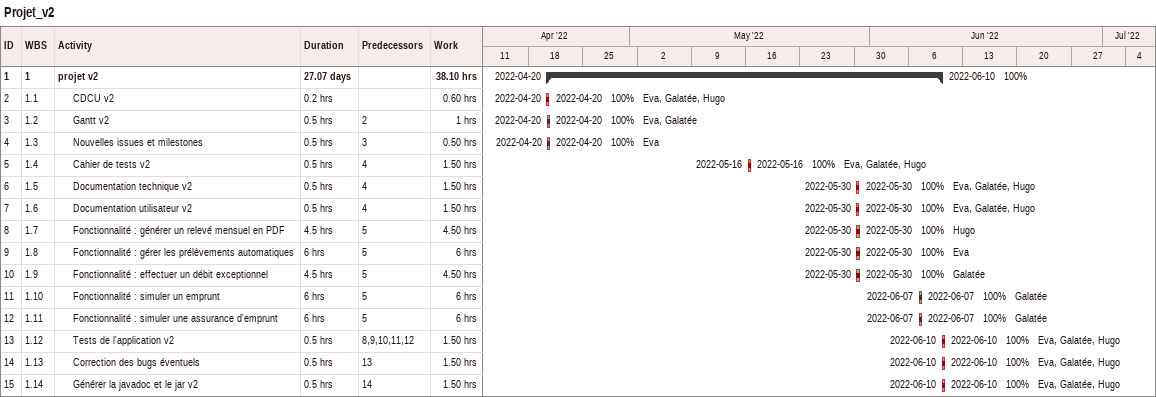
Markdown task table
Projet_v2

| ID | WBS | Task | Duration | Start | Finish | Predecessors | Resources | % complete | Work (h) |
|---|---|---|---|---|---|---|---|---|---|
| 1 | 1 | **projet v2** | 27.07d | 2022-04-20 | 2022-06-10 |  |  | 100 | 38.10 |
| 2 | 1.1 | CDCU v2 | 0.2h | 2022-04-20 | 2022-04-20 |  | Eva, Galatée, Hugo | 100 | 0.60 |
| 3 | 1.2 | Gantt v2 | 0.5h | 2022-04-20 | 2022-04-20 | 2 | Eva, Galatée | 100 | 1 |
| 4 | 1.3 | Nouvelles issues et milestones | 0.5h | 2022-04-20 | 2022-04-20 | 3 | Eva | 100 | 0.50 |
| 5 | 1.4 | Cahier de tests v2 | 0.5h | 2022-05-16 | 2022-05-16 | 4 | Eva, Galatée, Hugo | 100 | 1.50 |
| 6 | 1.5 | Documentation technique v2 | 0.5h | 2022-05-30 | 2022-05-30 | 4 | Eva, Galatée, Hugo | 100 | 1.50 |
| 7 | 1.6 | Documentation utilisateur v2 | 0.5h | 2022-05-30 | 2022-05-30 | 4 | Eva, Galatée, Hugo | 100 | 1.50 |
| 8 | 1.7 | Fonctionnalité : générer un relevé mensuel en PDF | 4.5h | 2022-05-30 | 2022-05-30 | 5 | Hugo | 100 | 4.50 |
| 9 | 1.8 | Fonctionnalité : gérer les prélèvements automatiques | 6h | 2022-05-30 | 2022-05-30 | 5 | Eva | 100 | 6 |
| 10 | 1.9 | Fonctionnalité : effectuer un débit exceptionnel | 4.5h | 2022-05-30 | 2022-05-30 | 5 | Galatée | 100 | 4.50 |
| 11 | 1.10 | Fonctionnalité : simuler un emprunt | 6h | 2022-06-07 | 2022-06-07 | 5 | Galatée | 100 | 6 |
| 12 | 1.11 | Fonctionnalité : simuler une assurance d'emprunt | 6h | 2022-06-07 | 2022-06-07 | 5 | Galatée | 100 | 6 |
| 13 | 1.12 | Tests de l'application v2 | 0.5h | 2022-06-10 | 2022-06-10 | 8, 9, 10, 11, 12 | Eva, Galatée, Hugo | 100 | 1.50 |
| 14 | 1.13 | Correction des bugs éventuels | 0.5h | 2022-06-10 | 2022-06-10 | 13 | Eva, Galatée, Hugo | 100 | 1.50 |
| 15 | 1.14 | Générer la javadoc et le jar v2 | 0.5h | 2022-06-10 | 2022-06-10 | 14 | Eva, Galatée, Hugo | 100 | 1.50 |
